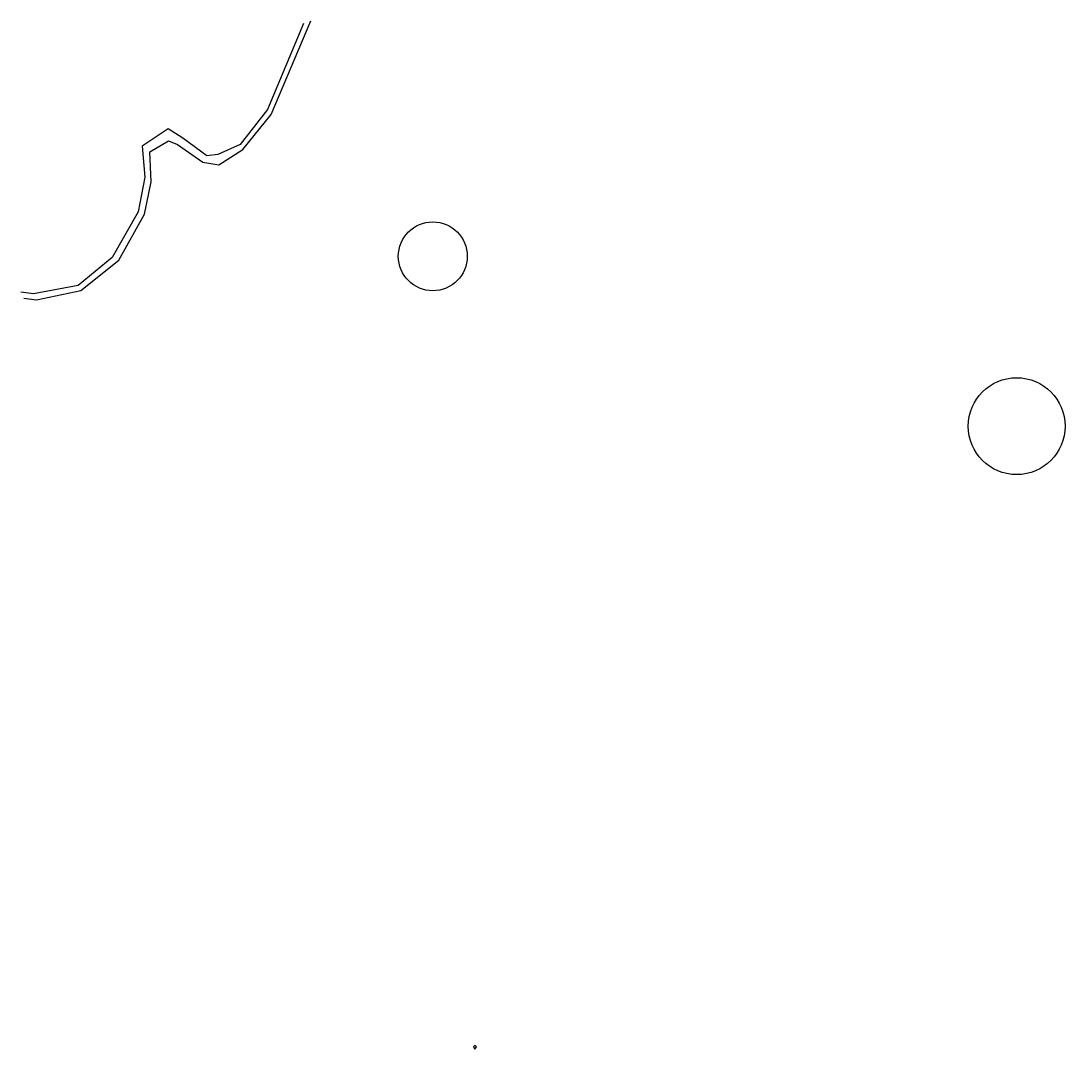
# Model space of a CAD drawing. Extents: x 59444 to 59823, y 47618 to 47991.
import ezdxf

# ---------------------------------------------------------------- set-up
doc = ezdxf.new("R2010")
doc.units = 0
doc.header["$LTSCALE"] = 25
doc.header["$MEASUREMENT"] = 0
doc.layers.get('0').update_dxf_attribs({"linetype": 'CONTINUOUS'})

msp = doc.modelspace()

# ---------------------------------------------------------------- linework, layer by layer
for points in [[(59546.17, 47990.39, 287.41), (59533.12, 47959.27, 286.43), (59523.18, 47946.46, 286.04), (59515.02, 47942.83, 285.85), (59511.12, 47942.4, 285.64), (59502.31, 47948.84, 284.49), (59497.04, 47952.15, 284.12), (59487.55, 47945.88, 284.19), (59488.58, 47934.65, 284.8), (59486.08, 47922.03, 285.56), (59476.72, 47905.41, 286.66), (59464.28, 47895.25, 287.72), (59448.15, 47892.28, 288.37), (59443.53, 47892.92, 288.87)], [(59444.6, 47890.69, 288.79), (59449.22, 47890.05, 288.28), (59465.3, 47893.51, 287.35), (59479.1, 47904.49, 286.55), (59488.38, 47921.21, 285.63), (59490.8, 47933, 284.91), (59490.32, 47943.84, 284.06), (59497.1, 47947.85, 284.01), (59500.36, 47946.48, 284.43), (59509.58, 47940.05, 285.63), (59515.42, 47939.14, 285.94), (59524.11, 47944.72, 286.01), (59534.37, 47957.43, 286.06), (59548.85, 47991.4, 287.38)]]:
    msp.add_polyline3d(points)
msp.add_polyline3d([(59608.54, 47619.24, 312.93), (59607.88, 47618.8, 312.71), (59608.39, 47617.94, 312.52), (59609.04, 47618.81, 312.6), (59608.54, 47619.24, 312.93)], close=True)
for centre, radius in [((59593.11, 47905.9), 12.51), ((59805.16, 47844.2), 17.59)]:
    msp.add_circle(centre, radius)

doc.saveas('drawing.dxf')
